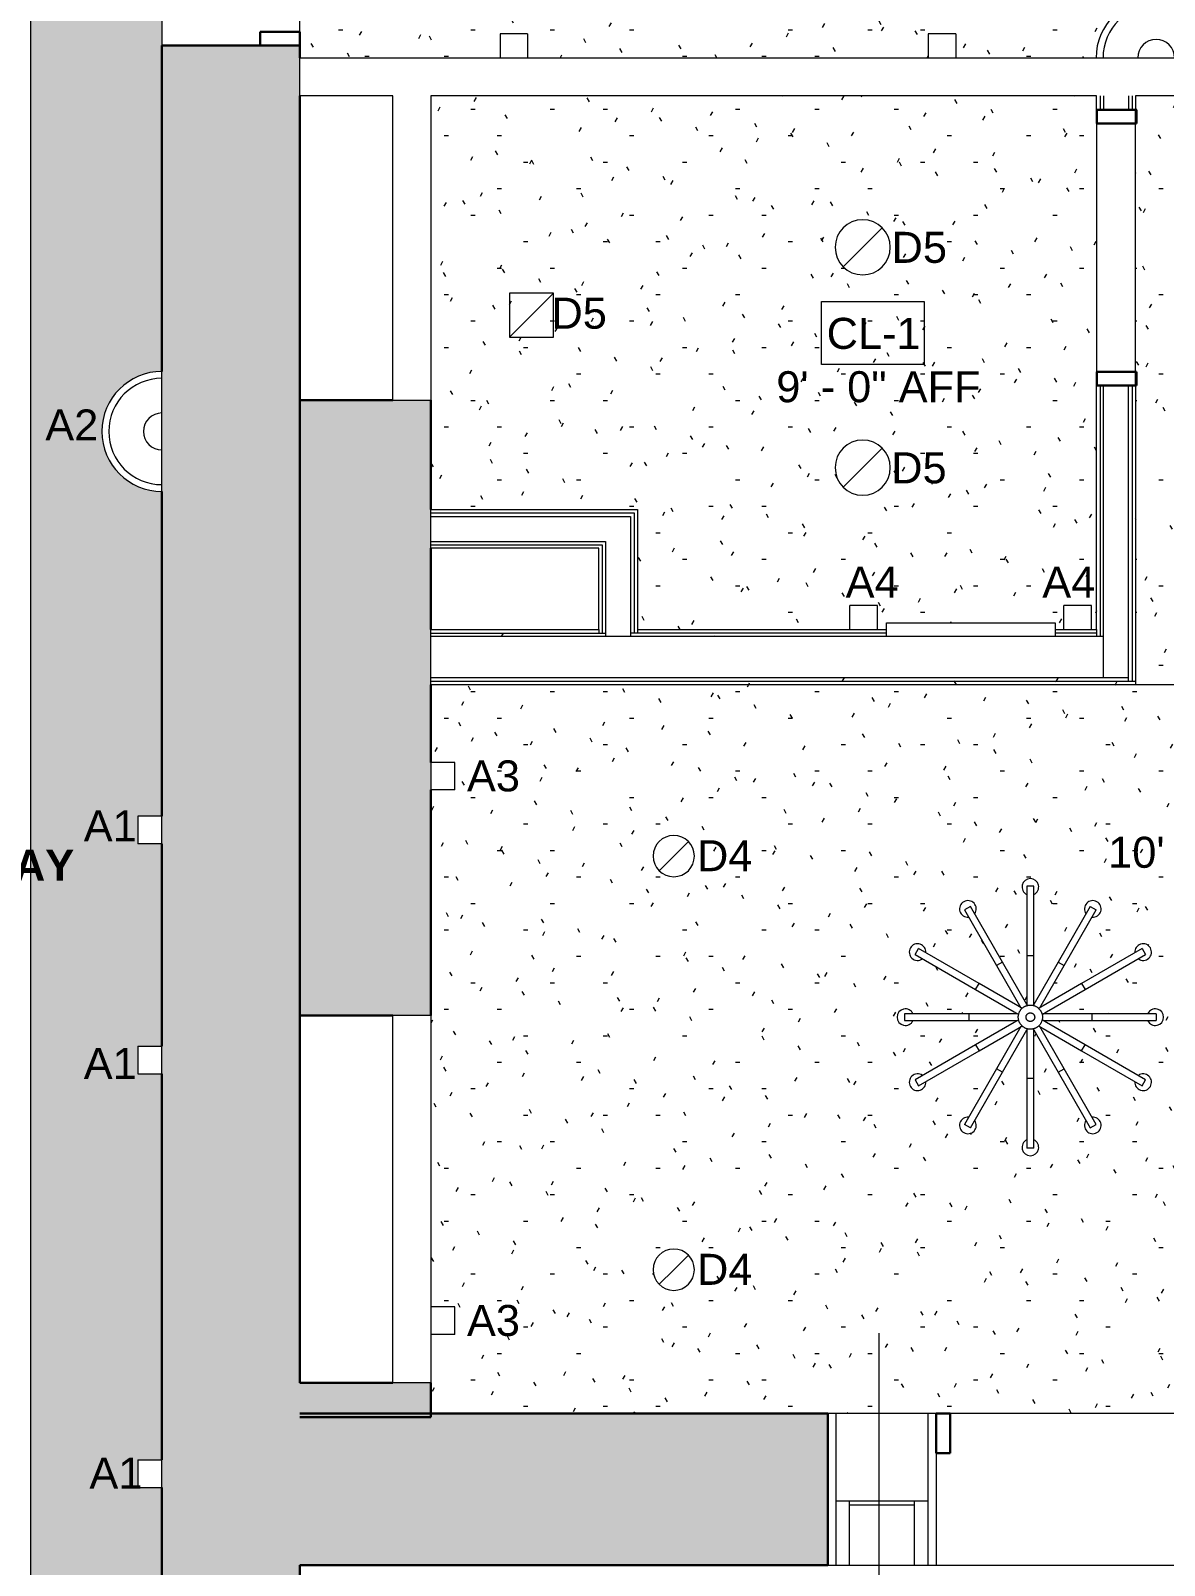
# Model space of a CAD drawing. Header units: inches. Extents: x -1176 to 1507, y -2527 to 978.
# Drawn here: x -609.1 to -444.6, y 84.5 to 307.1 of the extents above; entities that cross this region are included whole.
import ezdxf

# ---------------------------------------------------------------- set-up
doc = ezdxf.new("R2010")
doc.units = ezdxf.units.IN
doc.header["$MEASUREMENT"] = 0
for name, color, linetype, lineweight in [('A-AREA-IDEN', 2, 'Continuous', 9), ('A-CLNG', 13, 'Continuous', 18), ('A-CLNG-IDEN', 151, 'Continuous', 9), ('A-CLNG-PATT', 13, 'Continuous', 18), ('A-DOOR', 31, 'Continuous', 18), ('A-DOOR-FRAM', 31, 'Continuous', 30), ('A-GLAZ', 151, 'Continuous', 18), ('A-WALL', 113, 'Continuous', 18), ('A-WALL-PATT', 111, 'Continuous', 18), ('E-LITE-EQPM', 33, 'Continuous', 9), ('E-LITE-EQPM-IDEN', 33, 'Continuous', 9), ('I-WALL', 2, 'Continuous', 18), ('Q-SPCQ', 91, 'Continuous', 9)]:
    doc.layers.add(name, color=color, linetype=linetype, lineweight=lineweight)
doc.styles.add('Arial', font='arial.ttf', dxfattribs={"height": 4.5})
doc.styles.add('Swis721 Lt BT', font='swissl.ttf', dxfattribs={"height": 4.5})
doc.styles.add('Swis721 Lt BT_B', font='', dxfattribs={"height": 4.5})
doc.styles.get('Swis721 Lt BT_B').set_extended_font_data('Swis721 Lt BT', bold=True)
pattern_1 = [(0, (0, 0), (15.36, 3.84), [0.634, -10.886, 0.634, -10.886, -61.44]), (0, (0, 0), (15.36, 3.84), [-23.04, 0.634, -22.406, 0.634, -10.886, -26.88]), (0, (0, 0), (15.36, 3.84), [-57.6, 0.634, -7.046, 0.634, -18.566]), (120, (5.76, 1.92), (-11.005538, 11.38215), [0.634, -10.886, 0.634, -10.886, -61.44]), (120, (5.76, 1.92), (-11.005538, 11.38215), [-23.04, 0.634, -22.406, 0.634, -10.886, -26.88]), (120, (5.76, 1.92), (-11.005538, 11.38215), [-57.6, 0.634, -7.046, 0.634, -18.566]), (240, (7.68, 9.6), (-4.354462, -15.22215), [0.634, -10.886, 0.634, -10.886, -61.44]), (240, (7.68, 9.6), (-4.354462, -15.22215), [-23.04, 0.634, -22.406, 0.634, -10.886, -26.88]), (240, (7.68, 9.6), (-4.354462, -15.22215), [-57.6, 0.634, -7.046, 0.634, -18.566])]

# ---------------------------------------------------------------- blocks, each defined once
blk = doc.blocks.new('Single Flush - D2 3_ X 7_5_-8258464-2nd Floor RCP')
at = {"layer": 'A-DOOR-FRAM', "color": 8}
for p, q in [((-20, 5.25), (-20, 11)), ((-20, 11), (-18, 11)), ((-18, 5.25), (-18, 11)), ((18.000004, 5.25), (18.000004, 11)), ((18.000004, 11), (20.000004, 11)), ((20.000004, 5.25), (20.000004, 11)), ((-20, 5.25), (-18, 5.25)), ((18.000004, 5.25), (20.000004, 5.25))]:
    blk.add_line(p, q, dxfattribs=at)
blk = doc.blocks.new('Sidelight_4927 - 400x2100mm-6975900-2nd Floor RCP')
at = {"layer": 'A-GLAZ'}
for p, q in [((5.91, 11), (-7.48, 11)), ((-7.48, 11), (-7.48, -11)), ((-5.51, 11), (-5.51, 1.7)), ((3.94, 11), (3.94, 1.7)), ((5.91, -11), (5.91, 11)), ((3.94, 2.25), (-5.51, 2.25)), ((-7.48, 1.7), (5.91, 1.7)), ((-7.48, -11), (5.91, -11))]:
    blk.add_line(p, q, dxfattribs=at)
blk = doc.blocks.new('Sconce Light - Uplight - LIGHT W ROOM NUMBER-7128359-2nd Floor RCP')
at = {"layer": 'E-LITE-EQPM'}
blk.add_line((-8.71, 10), (8.71, 10), dxfattribs=at)
for radius, start in [(8.71, 360), (7.71, 0), (2.68, 0)]:
    blk.add_arc((0, 10), radius, start, 180, dxfattribs=at)
blk = doc.blocks.new('Sconce Light - Sphere - 100W - 277V-7960175-2nd Floor RCP')
at = {"layer": 'E-LITE-EQPM'}
for p, q in [((0, -3), (-2, -3)), ((-2, -3), (-2, -6.5)), ((2, -3), (0, -3)), ((2, -3), (2, -6.5)), ((-2, -6.5), (0, -6.5)), ((0, -6.5), (2, -6.5))]:
    blk.add_line(p, q, dxfattribs=at)
blk = doc.blocks.new('Sconce Light - Sphere - 100W - 277V-7960168-2nd Floor RCP')
at = {"layer": 'E-LITE-EQPM'}
for p, q in [((0, 6.5), (-2, 6.5)), ((-2, 6.5), (-2, 3)), ((2, 6.5), (0, 6.5)), ((2, 6.5), (2, 3)), ((-2, 3), (0, 3)), ((0, 3), (2, 3))]:
    blk.add_line(p, q, dxfattribs=at)
blk = doc.blocks.new('Sconce Light - Sphere - 100W - 277V-7960174-2nd Floor RCP')
at = {"layer": 'E-LITE-EQPM'}
for p, q in [((0, 13.5), (-2, 13.5)), ((-2, 13.5), (-2, 10)), ((2, 13.5), (0, 13.5)), ((2, 13.5), (2, 10)), ((-2, 10), (0, 10)), ((0, 10), (2, 10))]:
    blk.add_line(p, q, dxfattribs=at)
blk = doc.blocks.new('Sconce Light - Sphere - CORRIDOR-7966433-2nd Floor RCP')
at = {"layer": 'E-LITE-EQPM'}
for p, q in [((0, 6.25), (-2, 6.25)), ((-2, 6.25), (-2, 2.75)), ((2, 6.25), (0, 6.25)), ((2, 6.25), (2, 2.75)), ((-2, 2.75), (0, 2.75)), ((0, 2.75), (2, 2.75))]:
    blk.add_line(p, q, dxfattribs=at)
blk = doc.blocks.new('Single Flush - D2 3_ X 8_-8252881-2nd Floor RCP')
at = {"layer": 'A-DOOR-FRAM'}
for p, q in [((-20, 4.25), (-20, 10)), ((-20, 10), (-18, 10)), ((-18, 4.25), (-18, 10)), ((18.000004, 4.25), (18.000004, 10)), ((18.000004, 10), (20.000004, 10)), ((20.000004, 4.25), (20.000004, 10)), ((-20, 4.25), (-18, 4.25)), ((18.000004, 4.25), (20.000004, 4.25))]:
    blk.add_line(p, q, dxfattribs=at)
blk = doc.blocks.new('Single Flush - D2 3_ X 8_-8252890-2nd Floor RCP')
at = {"layer": 'A-DOOR-FRAM'}
for p, q in [((-20, -2.9375), (-20, 2.8125)), ((-20, 2.8125), (-18, 2.8125)), ((-18, -2.9375), (-18, 2.8125)), ((18.000004, -2.9375), (18.000004, 2.8125)), ((18.000004, 2.8125), (20.000004, 2.8125)), ((20.000004, -2.9375), (20.000004, 2.8125)), ((-20, -2.9375), (-18, -2.9375)), ((18.000004, -2.9375), (20.000004, -2.9375))]:
    blk.add_line(p, q, dxfattribs=at)
blk = doc.blocks.new('Sconce Light - Uplight - LIGHT W ROOM NUMBER-7645847-2nd Floor RCP')
at = {"layer": 'E-LITE-EQPM'}
blk.add_line((-8.71, 2.75), (8.71, 2.75), dxfattribs=at)
for radius, start in [(8.71, 360), (7.71, 0), (2.68, 0)]:
    blk.add_arc((0, 2.75), radius, start, 180, dxfattribs=at)
blk = doc.blocks.new('Sconce Light - Sphere - Bedside Sconce-8114780-2nd Floor RCP')
at = {"layer": 'E-LITE-EQPM'}
for p, q in [((0, 6.25), (-2, 6.25)), ((-2, 6.25), (-2, 2.75)), ((2, 6.25), (0, 6.25)), ((2, 6.25), (2, 2.75)), ((-2, 2.75), (0, 2.75)), ((0, 2.75), (2, 2.75))]:
    blk.add_line(p, q, dxfattribs=at)
blk = doc.blocks.new('Sconce Light - Sphere - 60W - 120V-V14-2nd Floor RCP')
at = {"layer": 'E-LITE-EQPM'}
for p, q in [((0, -4), (-2, -4)), ((-2, -4), (-2, -7.5)), ((2, -4), (0, -4)), ((2, -4), (2, -7.5)), ((-2, -7.5), (0, -7.5)), ((0, -7.5), (2, -7.5))]:
    blk.add_line(p, q, dxfattribs=at)
blk = doc.blocks.new('Iron_Chandelier_2145 - Iron_Chandelier_2145-V2-2nd Floor RCP')
at = {"layer": 'E-LITE-EQPM'}
for p, q in [((-0.5, 19.02), (-0.5, 8.88)), ((0.5, 19.02), (-0.5, 19.02)), ((0.5, 8.88), (0.5, 19.02)), ((-8.69, 16.05), (-9.56, 15.55)), ((-4.04, 7.99), (-8.69, 16.05)), ((8.69, 16.05), (4.04, 7.99)), ((8.69, 16.05), (9.56, 15.55)), ((-9.56, 15.55), (-4.9, 7.49)), ((4.9, 7.49), (9.56, 15.55)), ((-16.72, 9.08), (-16.22, 9.94)), ((-16.72, 9.08), (-7.94, 4)), ((-7.44, 4.87), (-16.22, 9.94)), ((16.22, 9.94), (7.44, 4.87)), ((7.94, 4), (16.72, 9.08)), ((16.22, 9.94), (16.72, 9.08)), ((-4.04, 7.99), (-4.9, 7.49)), ((-4.9, 7.49), (-1.36, 1.36)), ((-0.5, 1.86), (-4.04, 7.99)), ((-0.5, 8.88), (-0.5, 2.41)), ((0.5, 8.88), (-0.5, 8.88)), ((0.5, 2.41), (0.5, 8.88)), ((4.04, 7.99), (0.5, 1.86)), ((1.36, 1.36), (4.9, 7.49)), ((4.04, 7.99), (4.9, 7.49)), ((-7.94, 4), (-7.44, 4.87)), ((-1.84, 1.64), (-7.44, 4.87)), ((7.44, 4.87), (1.84, 1.64)), ((7.44, 4.87), (7.94, 4)), ((-7.94, 4), (-2.34, 0.77)), ((-0.5, 2.41), (-0.5, 1.66)), ((0.5, 1.67), (0.5, 2.41)), ((2.34, 0.77), (7.94, 4)), ((-8.94, 0.5), (-18.25, 0.5)), ((-18.25, 0.5), (-18.25, -0.5)), ((-1.86, 0.5), (-8.94, 0.5)), ((-8.94, 0.5), (-8.94, -0.5)), ((-2.34, 0.77), (-1.69, 0.4)), ((-1.2, 1.27), (-1.84, 1.64)), ((1.84, 1.64), (1.19, 1.26)), ((1.69, 0.4), (2.34, 0.77)), ((8.94, 0.5), (1.86, 0.5)), ((18.25, 0.5), (8.94, 0.5)), ((8.94, 0.5), (8.94, -0.5)), ((18.25, 0.5), (18.25, -0.5)), ((-18.25, -0.5), (-8.94, -0.5)), ((-8.94, -0.5), (-1.86, -0.5)), ((-2.34, -0.77), (-7.94, -4)), ((-7.44, -4.87), (-1.84, -1.64)), ((-1.36, -1.36), (-4.9, -7.49)), ((-4.04, -7.99), (-0.5, -1.86)), ((-1.69, -0.4), (-2.34, -0.77)), ((-1.84, -1.64), (-1.19, -1.26)), ((-0.5, -1.67), (-0.5, -2.41)), ((0.5, -2.41), (0.5, -1.66)), ((0.5, -1.86), (4.04, -7.99)), ((1.2, -1.27), (1.84, -1.64)), ((4.9, -7.49), (1.36, -1.36)), ((2.34, -0.77), (1.69, -0.4)), ((1.84, -1.64), (7.44, -4.87)), ((1.86, -0.5), (8.94, -0.5)), ((7.94, -4), (2.34, -0.77)), ((8.94, -0.5), (18.25, -0.5)), ((-7.94, -4), (-16.72, -9.08)), ((-7.94, -4), (-7.44, -4.87)), ((-0.5, -2.41), (-0.5, -8.88)), ((0.5, -8.88), (0.5, -2.41)), ((7.44, -4.87), (7.94, -4)), ((16.72, -9.08), (7.94, -4)), ((-16.22, -9.94), (-7.44, -4.87)), ((7.44, -4.87), (16.22, -9.94)), ((-4.9, -7.49), (-9.56, -15.55)), ((-8.69, -16.05), (-4.04, -7.99)), ((-4.04, -7.99), (-4.9, -7.49)), ((-0.5, -8.88), (-0.5, -19.02)), ((0.5, -8.88), (-0.5, -8.88)), ((0.5, -19.02), (0.5, -8.88)), ((4.04, -7.99), (4.9, -7.49)), ((4.04, -7.99), (8.69, -16.05)), ((9.56, -15.55), (4.9, -7.49)), ((-16.72, -9.08), (-16.22, -9.94)), ((16.22, -9.94), (16.72, -9.08)), ((-8.69, -16.05), (-9.56, -15.55)), ((8.69, -16.05), (9.56, -15.55)), ((0.5, -19.02), (-0.5, -19.02))]:
    blk.add_line(p, q, dxfattribs=at)
at = {"layer": 'E-LITE-EQPM', "flags": 128}
for points in [[(-1.75, 0), (-1.75, 0.07), (-1.75, 0.14), (-1.74, 0.21), (-1.73, 0.28), (-1.72, 0.35), (-1.7, 0.42), (-1.68, 0.48), (-1.66, 0.55), (-1.64, 0.62), (-1.61, 0.68), (-1.59, 0.75), (-1.56, 0.81), (-1.52, 0.87), (-1.49, 0.93), (-1.45, 0.99), (-1.41, 1.05), (-1.36, 1.1), (-1.32, 1.16), (-1.27, 1.21), (-1.22, 1.26), (-1.17, 1.31), (-1.12, 1.35), (-1.06, 1.39), (-1.01, 1.44), (-0.95, 1.48), (-0.89, 1.51), (-0.83, 1.55), (-0.76, 1.58), (-0.7, 1.61), (-0.64, 1.63), (-0.57, 1.66), (-0.5, 1.68), (-0.44, 1.7), (-0.37, 1.71), (-0.3, 1.73), (-0.23, 1.74), (-0.16, 1.75), (-0.09, 1.75), (-0.02, 1.75), (0.05, 1.75), (0.12, 1.75), (0.19, 1.74), (0.26, 1.73), (0.33, 1.72), (0.4, 1.71), (0.47, 1.69), (0.53, 1.67), (0.6, 1.65), (0.67, 1.62), (0.73, 1.59), (0.79, 1.56), (0.85, 1.53), (0.92, 1.5), (0.97, 1.46), (1.03, 1.42), (1.09, 1.38), (1.14, 1.33), (1.19, 1.28), (1.24, 1.23), (1.29, 1.18), (1.34, 1.13), (1.38, 1.08), (1.43, 1.02), (1.46, 0.96), (1.5, 0.9), (1.54, 0.84), (1.57, 0.78), (1.6, 0.72), (1.63, 0.65), (1.65, 0.59), (1.67, 0.52), (1.69, 0.45), (1.71, 0.39), (1.72, 0.32), (1.74, 0.25), (1.74, 0.18), (1.75, 0.11), (1.75, 0.04), (1.75, 0)], [(-0.63, 0), (-0.63, 0.03), (-0.63, 0.05), (-0.62, 0.08), (-0.62, 0.1), (-0.62, 0.12), (-0.61, 0.15), (-0.6, 0.17), (-0.6, 0.2), (-0.59, 0.22), (-0.58, 0.24), (-0.57, 0.27), (-0.56, 0.29), (-0.55, 0.31), (-0.53, 0.33), (-0.52, 0.35), (-0.5, 0.38), (-0.49, 0.39), (-0.47, 0.41), (-0.46, 0.43), (-0.44, 0.45), (-0.42, 0.47), (-0.4, 0.48), (-0.38, 0.5), (-0.36, 0.51), (-0.34, 0.53), (-0.32, 0.54), (-0.3, 0.55), (-0.27, 0.57), (-0.25, 0.58), (-0.23, 0.59), (-0.2, 0.59), (-0.18, 0.6), (-0.16, 0.61), (-0.13, 0.61), (-0.11, 0.62), (-0.08, 0.62), (-0.06, 0.63), (-0.03, 0.63), (-0.01, 0.63), (0.02, 0.63), (0.04, 0.63), (0.07, 0.62), (0.09, 0.62), (0.12, 0.62), (0.14, 0.61), (0.17, 0.61), (0.19, 0.6), (0.21, 0.59), (0.24, 0.58), (0.26, 0.57), (0.28, 0.56), (0.31, 0.55), (0.33, 0.54), (0.35, 0.52), (0.37, 0.51), (0.39, 0.49), (0.41, 0.48), (0.43, 0.46), (0.45, 0.44), (0.46, 0.42), (0.48, 0.41), (0.5, 0.39), (0.51, 0.37), (0.52, 0.35), (0.54, 0.32), (0.55, 0.3), (0.56, 0.28), (0.57, 0.26), (0.58, 0.23), (0.59, 0.21), (0.6, 0.19), (0.61, 0.16), (0.61, 0.14), (0.62, 0.11), (0.62, 0.09), (0.62, 0.06), (0.63, 0.04), (0.63, 0.01), (0.63, 0)], [(1.75, 0), (1.75, -0.07), (1.75, -0.14), (1.74, -0.21), (1.73, -0.28), (1.72, -0.35), (1.7, -0.42), (1.68, -0.48), (1.66, -0.55), (1.64, -0.62), (1.61, -0.68), (1.59, -0.75), (1.56, -0.81), (1.52, -0.87), (1.49, -0.93), (1.45, -0.99), (1.41, -1.05), (1.36, -1.1), (1.32, -1.16), (1.27, -1.21), (1.22, -1.26), (1.17, -1.31), (1.12, -1.35), (1.06, -1.39), (1.01, -1.44), (0.95, -1.48), (0.89, -1.51), (0.83, -1.55), (0.76, -1.58), (0.7, -1.61), (0.64, -1.63), (0.57, -1.66), (0.5, -1.68), (0.44, -1.7), (0.37, -1.71), (0.3, -1.73), (0.23, -1.74), (0.16, -1.75), (0.09, -1.75), (0.02, -1.75), (-0.05, -1.75), (-0.12, -1.75), (-0.19, -1.74), (-0.26, -1.73), (-0.33, -1.72), (-0.4, -1.71), (-0.47, -1.69), (-0.53, -1.67), (-0.6, -1.65), (-0.67, -1.62), (-0.73, -1.59), (-0.79, -1.56), (-0.85, -1.53), (-0.92, -1.5), (-0.97, -1.46), (-1.03, -1.42), (-1.09, -1.38), (-1.14, -1.33), (-1.19, -1.28), (-1.24, -1.23), (-1.29, -1.18), (-1.34, -1.13), (-1.38, -1.08), (-1.43, -1.02), (-1.46, -0.96), (-1.5, -0.9), (-1.54, -0.84), (-1.57, -0.78), (-1.6, -0.72), (-1.63, -0.65), (-1.65, -0.59), (-1.67, -0.52), (-1.69, -0.45), (-1.71, -0.39), (-1.72, -0.32), (-1.74, -0.25), (-1.74, -0.18), (-1.75, -0.11), (-1.75, -0.04), (-1.75, 0)], [(0.63, 0), (0.63, -0.03), (0.63, -0.05), (0.62, -0.08), (0.62, -0.1), (0.62, -0.12), (0.61, -0.15), (0.6, -0.17), (0.6, -0.2), (0.59, -0.22), (0.58, -0.24), (0.57, -0.27), (0.56, -0.29), (0.55, -0.31), (0.53, -0.33), (0.52, -0.35), (0.5, -0.38), (0.49, -0.39), (0.47, -0.41), (0.46, -0.43), (0.44, -0.45), (0.42, -0.47), (0.4, -0.48), (0.38, -0.5), (0.36, -0.51), (0.34, -0.53), (0.32, -0.54), (0.3, -0.55), (0.27, -0.57), (0.25, -0.58), (0.23, -0.59), (0.2, -0.59), (0.18, -0.6), (0.16, -0.61), (0.13, -0.61), (0.11, -0.62), (0.08, -0.62), (0.06, -0.63), (0.03, -0.63), (0.01, -0.63), (-0.02, -0.63), (-0.04, -0.63), (-0.07, -0.62), (-0.09, -0.62), (-0.12, -0.62), (-0.14, -0.61), (-0.17, -0.61), (-0.19, -0.6), (-0.21, -0.59), (-0.24, -0.58), (-0.26, -0.57), (-0.28, -0.56), (-0.31, -0.55), (-0.33, -0.54), (-0.35, -0.52), (-0.37, -0.51), (-0.39, -0.49), (-0.41, -0.48), (-0.43, -0.46), (-0.45, -0.44), (-0.46, -0.42), (-0.48, -0.41), (-0.5, -0.39), (-0.51, -0.37), (-0.52, -0.35), (-0.54, -0.32), (-0.55, -0.3), (-0.56, -0.28), (-0.57, -0.26), (-0.58, -0.23), (-0.59, -0.21), (-0.6, -0.19), (-0.61, -0.16), (-0.61, -0.14), (-0.62, -0.11), (-0.62, -0.09), (-0.62, -0.06), (-0.63, -0.04), (-0.63, -0.01), (-0.63, 0)]]:
    blk.add_lwpolyline(points, dxfattribs=at)
at = {"layer": 'E-LITE-EQPM'}
for centre, start, end in [((0, 18.89), 90, 244.637), ((0, 18.89), 295.363, 90), ((-9.06, 15.7), 120, 274.637), ((-9.06, 15.7), 325.363, 120), ((9.06, 15.7), 60, 214.637), ((9.06, 15.7), 265.363, 60), ((-16.36, 9.44), 150, 304.637), ((-16.36, 9.44), 355.363, 150), ((16.36, 9.44), 30, 184.637), ((16.36, 9.44), 235.363, 30), ((-18.12, 0), 25.363, 180), ((-18.12, 0), 180, 334.637), ((18.12, 0), 0, 154.637), ((18.12, 0), 205.363, 0), ((-16.36, -9.44), 55.363, 210), ((16.36, -9.44), 330, 124.637), ((-16.36, -9.44), 210, 4.637), ((16.36, -9.44), 175.363, 330), ((-9.06, -15.7), 85.363, 240), ((-9.06, -15.7), 240, 34.637), ((9.06, -15.7), 145.363, 300), ((9.06, -15.7), 300, 94.637), ((0, -18.89), 115.363, 270), ((0, -18.89), 270, 64.637)]:
    blk.add_arc(centre, 1.21, start, end, dxfattribs=at)
blk = doc.blocks.new('L-Recessed Circular - Downlight - 6_-7122758-2nd Floor RCP')
at = {"layer": 'E-LITE-EQPM'}
for q in [(-2.12, -2.12), (2.12, 2.12)]:
    blk.add_line((0, 0), q, dxfattribs=at)
for start, end in [(360, 180), (180, 360)]:
    blk.add_arc((0, 0), 3, start, end, dxfattribs=at)
blk = doc.blocks.new('L-Recessed Circular - Downlight - 8_-6789471-2nd Floor RCP')
at = {"layer": 'E-LITE-EQPM'}
for q in [(2.83, 2.83), (-2.83, -2.83)]:
    blk.add_line((0, 0), q, dxfattribs=at)
for start, end in [(360, 180), (180, 360)]:
    blk.add_arc((0, 0), 4, start, end, dxfattribs=at)
blk = doc.blocks.new('L-Recessed Square Downlight - 6_-4552745-2nd Floor RCP')
at = {"layer": 'E-LITE-EQPM'}
for p, q in [((-3.1875, -3.1875), (-3.1875, 3.1875)), ((-3.1875, 3.1875), (3.1875, 3.1875)), ((-3.1875, 3.1875), (3.1875, -3.1875)), ((3.1875, 3.1875), (3.1875, -3.1875)), ((3.1875, -3.1875), (-3.1875, -3.1875))]:
    blk.add_line(p, q, dxfattribs=at)
blk = doc.blocks.new('AC3 - AC3-8439172-2nd Floor RCP')
at = {"layer": 'Q-SPCQ'}
for p, q in [((-12.25, 3), (-12.25, 5)), ((-12.25, 5), (12.25, 5)), ((12.25, 5), (12.25, 3)), ((12.25, 3), (-12.25, 3))]:
    blk.add_line(p, q, dxfattribs=at)

msp = doc.modelspace()

# ---------------------------------------------------------------- hatches: boundary and pattern name
at = {"layer": 'A-CLNG-PATT'}
h = msp.add_hatch(dxfattribs=at)
h.set_pattern_fill('FP_2', color=256, style=0, pattern_type=2)
h.set_pattern_definition(pattern_1)
h.paths.add_polyline_path([(-601.07, 36.25), (-601.07, 44.47), (-590.07, 44.47), (-590.07, 95.76), (-593.57, 95.76), (-593.57, 99.76), (-590.07, 99.76), (-590.07, 155.76), (-593.57, 155.76), (-593.57, 159.76), (-590.07, 159.76), (-590.07, 189.12), (-593.57, 189.12), (-593.57, 193.12), (-590.07, 193.12), (-590.07, 240.23), (-592.01, 240.45), (-593.85, 241.09), (-595.5, 242.13), (-596.88, 243.51), (-597.92, 245.16), (-598.56, 247), (-598.78, 248.94), (-598.56, 250.88), (-597.92, 252.72), (-596.88, 254.37), (-595.5, 255.75), (-593.85, 256.78), (-592.01, 257.43), (-590.07, 257.65), (-590.07, 426.38), (-593.57, 426.38), (-593.57, 430.38), (-590.07, 430.38), (-590.07, 459.74), (-593.57, 459.74), (-593.57, 463.74), (-590.07, 463.74), (-590.07, 564.52), (-593.57, 564.52), (-593.57, 568.52), (-590.07, 568.52), (-590.07, 597.87), (-593.57, 597.87), (-593.57, 601.87), (-590.07, 601.87), (-590.07, 673.79), (-609.11, 673.79), (-609.11, 36.25)], flags=0)
h.paths.add_polyline_path([(-612.11, 36.25), (-612.11, 673.79), (-633.11, 673.79), (-633.33, 671.85), (-633.97, 670.01), (-635.01, 668.36), (-636.39, 666.98), (-638.04, 665.94), (-639.88, 665.3), (-641.82, 665.08), (-643.76, 665.3), (-645.6, 665.94), (-647.25, 666.98), (-648.63, 668.36), (-649.67, 670.01), (-649.82, 670.45), (-649.82, 614.79), (-646.32, 614.79), (-646.32, 610.79), (-649.82, 610.79), (-649.82, 554.79), (-646.32, 554.79), (-646.32, 550.79), (-649.82, 550.79), (-649.82, 514.5), (-647.88, 514.28), (-646.04, 513.63), (-644.39, 512.6), (-643.01, 511.22), (-641.97, 509.57), (-641.33, 507.73), (-641.11, 505.79), (-641.33, 503.85), (-641.97, 502.01), (-643.01, 500.36), (-644.39, 498.98), (-646.04, 497.94), (-647.88, 497.3), (-649.82, 497.08), (-649.82, 440.78), (-646.32, 440.78), (-646.32, 436.78), (-649.82, 436.78), (-649.82, 349.19), (-650.09, 349.19), (-650.09, 313.44), (-649.82, 313.44), (-649.82, 317.71), (-647.88, 317.49), (-646.04, 316.85), (-644.39, 315.81), (-643.01, 314.43), (-641.97, 312.78), (-641.33, 310.94), (-641.11, 309), (-641.33, 307.06), (-641.97, 305.22), (-643.01, 303.57), (-644.39, 302.19), (-646.04, 301.15), (-647.88, 300.51), (-649.82, 300.29), (-649.82, 212.73), (-647.88, 212.51), (-646.04, 211.86), (-644.39, 210.83), (-643.01, 209.45), (-641.97, 207.8), (-641.33, 205.95), (-641.11, 204.02), (-641.33, 202.08), (-641.97, 200.24), (-643.01, 198.59), (-644.39, 197.21), (-646.04, 196.17), (-647.88, 195.53), (-649.82, 195.31), (-649.82, 155.98), (-646.32, 155.98), (-646.32, 151.98), (-649.82, 151.98), (-649.82, 103.93), (-683.33, 103.93), (-683.33, 100.43), (-687.33, 100.43), (-687.33, 103.93), (-743.33, 103.93), (-743.33, 100.43), (-747.33, 100.43), (-747.33, 103.93), (-803.33, 103.93), (-803.33, 100.43), (-807.33, 100.43), (-807.33, 103.93), (-863.33, 103.93), (-863.33, 100.43), (-867.33, 100.43), (-867.33, 103.93), (-898.33, 103.93), (-898.33, 72.09), (-894.83, 72.09), (-894.83, 68.09), (-898.33, 68.09), (-898.33, 36.25), (-837.57, 36.25), (-837.57, 39.75), (-833.57, 39.75), (-833.57, 36.25), (-745.07, 36.25), (-745.07, 39.75), (-741.07, 39.75), (-741.07, 36.25), (-640.07, 36.25), (-640.07, 39.75), (-636.07, 39.75), (-636.07, 36.25), (-635.97, 36.25)], flags=0)
h.paths.add_polyline_path([(-597.28, 47.18), (-597.28, 54.55), (-592.86, 54.55), (-592.86, 47.18)], flags=0)
h.paths.add_polyline_path([(-595.09, 54.72), (-596.64, 56.54), (-593.53, 56.54)], flags=0)
h.paths.add_polyline_path([(-893.76, 93.18), (-896.87, 93.18), (-895.32, 95)], flags=0)
h.paths.add_polyline_path([(-893.13, 95.17), (-897.54, 95.17), (-897.54, 102.54), (-893.13, 102.54)], flags=0)
h.paths.add_polyline_path([(-645.25, 654.58), (-648.36, 654.58), (-646.81, 656.39), (-645.6, 654.99)], flags=0)
h.paths.add_polyline_path([(-648.36, 656.56), (-649.03, 656.56), (-649.03, 663.94), (-644.61, 663.94), (-644.61, 656.56), (-645.6, 656.56)], flags=0)
h = msp.add_hatch(dxfattribs=at)
h.set_pattern_fill('FP_2', color=256, style=0, pattern_type=2)
h.set_pattern_definition(pattern_1)
h.paths.add_polyline_path([(-541.01, 303.12), (-541.01, 306.62), (-537.01, 306.62), (-537.01, 303.12), (-478.88, 303.12), (-478.88, 306.62), (-474.88, 306.62), (-474.88, 303.12), (-454.53, 303.12), (-454.31, 305.06), (-453.67, 306.9), (-452.63, 308.55), (-451.25, 309.93), (-449.6, 310.97), (-447.76, 311.61), (-445.82, 311.83), (-443.88, 311.61), (-442.04, 310.97), (-440.39, 309.93), (-439.01, 308.55), (-437.97, 306.9), (-437.33, 305.06), (-437.11, 303.12), (-377.82, 303.12), (-377.82, 306.62), (-373.82, 306.62), (-373.82, 303.12), (-356.82, 303.12), (-356.82, 347.12), (-373.82, 347.12), (-373.82, 343.62), (-377.82, 343.62), (-377.82, 347.12), (-437.11, 347.12), (-437.33, 345.19), (-437.97, 343.35), (-439.01, 341.69), (-440.39, 340.31), (-442.04, 339.28), (-443.88, 338.63), (-445.82, 338.41), (-447.76, 338.63), (-449.6, 339.28), (-451.25, 340.31), (-452.63, 341.69), (-453.67, 343.35), (-454.31, 345.19), (-454.53, 347.12), (-474.88, 347.12), (-474.88, 343.62), (-478.88, 343.62), (-478.88, 347.12), (-537.01, 347.12), (-537.01, 343.62), (-541.01, 343.62), (-541.01, 347.12), (-570.07, 347.12), (-570.07, 303.12), (-551.07, 303.12)], flags=0)
h = msp.add_hatch(dxfattribs=at)
h.set_pattern_fill('FP_2', color=256, style=0, pattern_type=2)
h.set_pattern_definition(pattern_1)
h.paths.add_polyline_path([(-486.26, 220.19), (-484.95, 220.19), (-484.95, 221.19), (-460.45, 221.19), (-460.45, 220.19), (-459.2, 220.19), (-459.2, 223.69), (-455.2, 223.69), (-455.2, 220.19), (-454.45, 220.19), (-454.45, 297.62), (-551.07, 297.62), (-551.07, 237.62), (-521.07, 237.62), (-521.07, 220.19), (-490.26, 220.19), (-490.26, 223.69), (-486.26, 223.69), (-486.26, 220.69)], flags=0)
h.paths.add_polyline_path([(-488.39, 239.69), (-489.43, 239.82), (-490.39, 240.22), (-491.22, 240.86), (-491.86, 241.69), (-492.26, 242.65), (-492.39, 243.69), (-492.26, 244.72), (-491.86, 245.69), (-491.22, 246.52), (-490.39, 247.15), (-489.43, 247.55), (-488.39, 247.69), (-487.36, 247.55), (-486.39, 247.15), (-485.56, 246.52), (-484.93, 245.69), (-484.53, 244.72), (-484.39, 243.69), (-484.53, 242.65), (-484.93, 241.69), (-485.56, 240.86), (-486.39, 240.22), (-487.36, 239.82)], flags=0)
h.paths.add_polyline_path([(-488.39, 271.66), (-489.43, 271.8), (-490.39, 272.2), (-491.22, 272.84), (-491.86, 273.66), (-492.26, 274.63), (-492.39, 275.66), (-492.26, 276.7), (-491.86, 277.66), (-491.22, 278.49), (-490.39, 279.13), (-489.43, 279.53), (-488.39, 279.66), (-487.36, 279.53), (-486.39, 279.13), (-485.56, 278.49), (-484.93, 277.66), (-484.53, 276.7), (-484.39, 275.66), (-484.53, 274.63), (-484.93, 273.66), (-485.56, 272.84), (-486.39, 272.2), (-487.36, 271.8)], flags=0)
h = msp.add_hatch(dxfattribs=at)
h.set_pattern_fill('FP_2', color=256, style=0, pattern_type=2)
h.set_pattern_definition(pattern_1)
h.paths.add_polyline_path([(-448.82, 212.19), (-390.45, 212.19), (-390.45, 227.72), (-390.49, 227.72), (-390.49, 224.81), (-391.75, 224.81), (-391.75, 227.86), (-391.67, 227.86), (-391.67, 227.72), (-391.64, 227.72), (-391.64, 228.38), (-391.24, 228.38), (-391.24, 229.38), (-390.64, 229.39), (-390.45, 229.41), (-390.45, 286.05), (-391.25, 286.05), (-391.25, 287.05), (-391.64, 287.05), (-391.64, 287.72), (-391.67, 287.72), (-391.67, 287.58), (-391.75, 287.58), (-391.75, 290.62), (-390.49, 290.62), (-390.49, 287.72), (-390.45, 287.72), (-390.45, 297.62), (-448.82, 297.62), (-448.82, 212.19)], flags=0)
h.paths.add_polyline_path([(-421.45, 226.99), (-422.22, 227.09), (-422.95, 227.39), (-423.57, 227.87), (-424.04, 228.49), (-424.34, 229.21), (-424.45, 229.99), (-424.34, 230.76), (-424.04, 231.49), (-423.57, 232.11), (-422.95, 232.59), (-422.22, 232.89), (-421.45, 232.99), (-420.67, 232.89), (-419.95, 232.59), (-419.32, 232.11), (-418.85, 231.49), (-418.55, 230.76), (-418.45, 229.99), (-418.55, 229.21), (-418.85, 228.49), (-419.32, 227.87), (-419.95, 227.39), (-420.67, 227.09)], flags=0)
h.paths.add_polyline_path([(-421.45, 282.56), (-422.22, 282.66), (-422.95, 282.96), (-423.57, 283.44), (-424.04, 284.06), (-424.34, 284.78), (-424.45, 285.56), (-424.34, 286.34), (-424.04, 287.06), (-423.57, 287.68), (-422.95, 288.16), (-422.22, 288.46), (-421.45, 288.56), (-420.67, 288.46), (-419.95, 288.16), (-419.32, 287.68), (-418.85, 287.06), (-418.55, 286.34), (-418.45, 285.56), (-418.55, 284.78), (-418.85, 284.06), (-419.32, 283.44), (-419.95, 282.96), (-420.67, 282.66)], flags=0)
h = msp.add_hatch(dxfattribs=at)
h.set_pattern_fill('FP_2', color=256, style=0, pattern_type=2)
h.set_pattern_definition(pattern_1)
h.paths.add_polyline_path([(-480.23, 106.47), (-356.82, 106.47), (-356.82, 212.19), (-551.07, 212.19), (-551.07, 200.94), (-547.57, 200.94), (-547.57, 196.94), (-551.07, 196.94), (-551.07, 121.94), (-547.57, 121.94), (-547.57, 117.94), (-551.07, 117.94), (-551.07, 106.47), (-493.47, 106.47)], flags=0)
h.paths.add_polyline_path([(-515.81, 124.35), (-516.59, 124.45), (-517.31, 124.75), (-517.93, 125.23), (-518.41, 125.85), (-518.71, 126.57), (-518.81, 127.35), (-518.71, 128.13), (-518.41, 128.85), (-517.93, 129.47), (-517.31, 129.95), (-516.59, 130.25), (-515.81, 130.35), (-515.04, 130.25), (-514.31, 129.95), (-513.69, 129.47), (-513.21, 128.85), (-512.91, 128.13), (-512.81, 127.35), (-512.91, 126.57), (-513.21, 125.85), (-513.69, 125.23), (-514.31, 124.75), (-515.04, 124.45)], flags=0)
h.paths.add_polyline_path([(-396.45, 124.35), (-397.22, 124.45), (-397.95, 124.75), (-398.57, 125.23), (-399.04, 125.85), (-399.34, 126.57), (-399.45, 127.35), (-399.34, 128.13), (-399.04, 128.85), (-398.57, 129.47), (-397.95, 129.95), (-397.22, 130.25), (-396.45, 130.35), (-395.67, 130.25), (-394.95, 129.95), (-394.32, 129.47), (-393.85, 128.85), (-393.55, 128.13), (-393.45, 127.35), (-393.55, 126.57), (-393.85, 125.85), (-394.32, 125.23), (-394.95, 124.75), (-395.67, 124.45)], flags=0)
h.paths.add_polyline_path([(-464.07, 143.88), (-464.78, 144.11), (-465.22, 144.72), (-465.22, 145.46), (-464.78, 146.07), (-464.57, 146.14), (-464.57, 162.11), (-472.18, 148.93), (-472.03, 148.77), (-471.97, 148), (-472.33, 147.38), (-473.01, 147.08), (-473.74, 147.23), (-474.24, 147.79), (-474.3, 148.56), (-473.94, 149.18), (-473.26, 149.48), (-473.04, 149.43), (-465.44, 162.61), (-479.27, 154.62), (-479.23, 154.41), (-479.53, 153.73), (-480.18, 153.35), (-480.92, 153.43), (-481.47, 153.93), (-481.63, 154.66), (-481.32, 155.34), (-480.68, 155.71), (-479.94, 155.64), (-479.77, 155.49), (-465.94, 163.48), (-481.15, 163.48), (-481.22, 163.27), (-481.82, 162.83), (-482.57, 162.83), (-483.17, 163.27), (-483.4, 163.98), (-483.17, 164.69), (-482.57, 165.12), (-481.82, 165.12), (-481.22, 164.69), (-481.15, 164.48), (-465.94, 164.48), (-479.78, 172.45), (-479.94, 172.32), (-480.71, 172.25), (-481.32, 172.61), (-481.63, 173.29), (-481.47, 174.02), (-480.92, 174.52), (-480.15, 174.58), (-479.53, 174.23), (-479.23, 173.54), (-479.27, 173.33), (-465.44, 165.34), (-473.04, 178.52), (-473.26, 178.47), (-473.94, 178.78), (-474.31, 179.42), (-474.24, 180.16), (-473.74, 180.72), (-473.01, 180.87), (-472.33, 180.57), (-471.95, 179.92), (-472.03, 179.18), (-472.18, 179.02), (-464.57, 165.84), (-464.57, 181.82), (-464.78, 181.88), (-465.22, 182.49), (-465.22, 183.24), (-464.78, 183.84), (-464.07, 184.07), (-463.36, 183.84), (-462.92, 183.23), (-462.92, 182.49), (-463.36, 181.88), (-463.57, 181.82), (-463.57, 165.84), (-455.96, 179.02), (-456.11, 179.18), (-456.17, 179.95), (-455.82, 180.57), (-455.13, 180.87), (-454.4, 180.72), (-453.91, 180.16), (-453.84, 179.39), (-454.2, 178.78), (-454.88, 178.47), (-455.1, 178.52), (-462.7, 165.34), (-448.87, 173.33), (-448.92, 173.54), (-448.61, 174.23), (-447.97, 174.6), (-447.22, 174.52), (-446.67, 174.02), (-446.51, 173.29), (-446.82, 172.61), (-447.46, 172.24), (-448.21, 172.32), (-448.37, 172.46), (-462.2, 164.48), (-446.99, 164.48), (-446.92, 164.69), (-446.32, 165.12), (-445.57, 165.12), (-444.97, 164.69), (-444.74, 163.98), (-444.97, 163.27), (-445.57, 162.83), (-446.32, 162.83), (-446.92, 163.27), (-446.99, 163.48), (-462.2, 163.48), (-448.36, 155.5), (-448.21, 155.64), (-447.44, 155.7), (-446.82, 155.34), (-446.51, 154.66), (-446.67, 153.93), (-447.22, 153.43), (-448, 153.37), (-448.61, 153.73), (-448.92, 154.41), (-448.87, 154.62), (-462.7, 162.61), (-455.1, 149.43), (-454.88, 149.48), (-454.2, 149.18), (-453.83, 148.53), (-453.91, 147.79), (-454.4, 147.23), (-455.13, 147.08), (-455.82, 147.38), (-456.19, 148.03), (-456.11, 148.77), (-455.96, 148.93), (-463.57, 162.11), (-463.57, 146.14), (-463.36, 146.07), (-462.92, 145.46), (-462.92, 144.72), (-463.36, 144.11), (-463.94, 143.93)], flags=0)
h.paths.add_polyline_path([(-515.81, 184.35), (-516.59, 184.45), (-517.31, 184.75), (-517.93, 185.23), (-518.41, 185.85), (-518.71, 186.57), (-518.81, 187.35), (-518.71, 188.13), (-518.41, 188.85), (-517.93, 189.47), (-517.31, 189.95), (-516.59, 190.25), (-515.81, 190.35), (-515.04, 190.25), (-514.31, 189.95), (-513.69, 189.47), (-513.21, 188.85), (-512.91, 188.13), (-512.81, 187.35), (-512.91, 186.57), (-513.21, 185.85), (-513.69, 185.23), (-514.31, 184.75), (-515.04, 184.45)], flags=0)
h.paths.add_polyline_path([(-396.45, 184.35), (-397.22, 184.45), (-397.95, 184.75), (-398.57, 185.23), (-399.04, 185.85), (-399.34, 186.57), (-399.45, 187.35), (-399.34, 188.13), (-399.04, 188.85), (-398.57, 189.47), (-397.95, 189.95), (-397.22, 190.25), (-396.45, 190.35), (-395.67, 190.25), (-394.95, 189.95), (-394.32, 189.47), (-393.85, 188.85), (-393.55, 188.13), (-393.45, 187.35), (-393.55, 186.57), (-393.85, 185.85), (-394.32, 185.23), (-394.95, 184.75), (-395.67, 184.45)], flags=0)
h.paths.add_polyline_path([(-371.33, 199.67), (-371.33, 210.7), (-360.31, 210.7), (-360.31, 199.67)], flags=0)
at = {"layer": 'A-WALL-PATT', "lineweight": 9}
h = msp.add_hatch(color=7, dxfattribs=at)
h.paths.add_polyline_path([(-590.07, 190.25), (-570.07, 190.25), (-570.07, 304.93), (-590.07, 304.93), (-590.07, 191.12)], flags=0)
h.paths.add_polyline_path([(-570.07, 345.08), (-570.07, 543.68), (-590.07, 543.68), (-590.07, 345.08), (-573.5, 345.08)], flags=0)
for points in [[(-551.07, 164.21), (-551.07, 253.47), (-570.07, 253.47), (-570.07, 164.21), (-556.57, 164.21)], [(-573.5, 106.47), (-570.07, 106.47), (-570.07, 190.25), (-590.07, 190.25), (-590.07, 106.47)], [(-551.07, 105.94), (-551.07, 110.94), (-570.07, 110.94), (-570.07, 105.94)]]:
    msp.add_hatch(color=7, dxfattribs=at).paths.add_polyline_path(points, flags=0)
h = msp.add_hatch(dxfattribs=at)
h.set_pattern_fill('FP_2', color=256, style=0, pattern_type=2)
h.set_pattern_definition(pattern_1)
h.paths.add_polyline_path([(-455.2, 219.69), (-454.45, 219.69), (-454.45, 220.19), (-460.45, 220.19), (-460.45, 219.69), (-456.91, 219.69)], flags=0)
h.paths.add_polyline_path([(-521.07, 219.69), (-484.95, 219.69), (-484.95, 220.19), (-521.07, 220.19)], flags=0)
h.paths.add_polyline_path([(-551.07, 219.69), (-526.7, 219.69), (-526.7, 220.19), (-551.07, 220.19)], flags=0)
h = msp.add_hatch(dxfattribs=at)
h.set_pattern_fill('FP_2', color=256, style=0, pattern_type=2)
h.set_pattern_definition(pattern_1)
h.paths.add_polyline_path([(-503.55, 219.19), (-484.95, 219.19), (-484.95, 219.69), (-522.07, 219.69), (-522.07, 219.19)], flags=0)
h.paths.add_polyline_path([(-526.86, 219.19), (-525.7, 219.19), (-525.7, 219.69), (-551.07, 219.69), (-551.07, 219.19)], flags=0)
h.paths.add_polyline_path([(-454.45, 219.19), (-454.45, 219.69), (-460.45, 219.69), (-460.45, 219.19), (-456.91, 219.19)], flags=0)
h = msp.add_hatch(dxfattribs=at)
h.set_pattern_fill('FP_2', color=256, style=0, pattern_type=2)
h.set_pattern_definition(pattern_1)
h.paths.add_polyline_path([(-456.91, 212.69), (-449.82, 212.69), (-449.82, 213.19), (-551.07, 213.19), (-551.07, 212.69), (-480.23, 212.69)], flags=0)
h = msp.add_hatch(dxfattribs=at)
h.set_pattern_fill('FP_2', color=256, style=0, pattern_type=2)
h.set_pattern_definition(pattern_1)
h.paths.add_polyline_path([(-448.82, 212.19), (-448.82, 212.69), (-551.07, 212.69), (-551.07, 212.19), (-454.45, 212.19)], flags=0)
h = msp.add_hatch(color=7, dxfattribs=at)
h.paths.add_polyline_path([(-573.5, 16.25), (-570.07, 16.25), (-570.07, 45.47), (-590.07, 45.47), (-590.07, 16.25)], flags=0)
h.paths.add_polyline_path([(-573.5, 79.47), (-570.07, 79.47), (-570.07, 106.47), (-590.07, 106.47), (-590.07, 79.47)], flags=0)
h = msp.add_hatch(color=7, dxfattribs=at)
h.paths.add_polyline_path([(1.72, 84.47), (1.72, 106.47), (-64.38, 106.47), (-64.38, 84.47), (-13.87, 84.47)], flags=0)
h.paths.add_polyline_path([(-136.38, 84.47), (-136.38, 106.47), (-253.07, 106.47), (-253.07, 96.47), (-317.07, 96.47), (-317.07, 106.47), (-421.98, 106.47), (-421.98, 84.47), (-317.07, 84.47), (-317.07, 95.47), (-253.07, 95.47), (-253.07, 84.47), (-200.41, 84.47)], flags=0)
h.paths.add_polyline_path([(-526.86, 84.47), (-493.47, 84.47), (-493.47, 106.47), (-570.07, 106.47), (-570.07, 84.47)], flags=0)

# ---------------------------------------------------------------- linework, layer by layer
at = {"layer": 'A-AREA-IDEN'}
msp.add_line((-486.05, 118.14), (-486.05, 77.04), dxfattribs=at)
at = {"layer": 'A-CLNG'}
for p, q in [((-609.11, 36.25), (-609.11, 673.79)), ((-390.45, 212.19), (-448.82, 212.19))]:
    msp.add_line(p, q, dxfattribs=at)
for centre, radius, start, end in [((-488.39, 275.66), 4, 0, 180), ((-488.39, 275.66), 4, 180, 360), ((-488.39, 243.69), 4, 0, 180), ((-488.39, 243.69), 4, 180, 360), ((-515.81, 187.35), 3, 360, 180), ((-515.81, 187.35), 3, 180, 360), ((-515.81, 127.35), 3, 360, 180), ((-515.81, 127.35), 3, 180, 360)]:
    msp.add_arc(centre, radius, start, end, dxfattribs=at)
at = {"layer": 'A-CLNG-IDEN', "flags": 128}
msp.add_lwpolyline([(-494.37, 267.8), (-479.49, 267.8), (-479.49, 258.66), (-494.37, 258.66)], close=True, dxfattribs=at)
at = {"layer": 'A-WALL', "lineweight": 9}
for p, q in [((-590.07, 344.93), (-590.07, 304.93)), ((-570.07, 304.93), (-570.07, 344.93)), ((-421.98, 106.47), (-493.47, 106.47)), ((-477.72, 106.47), (-477.72, 84.47)), ((-493.47, 84.47), (-421.98, 84.47))]:
    msp.add_line(p, q, dxfattribs=at)
at = {"layer": 'A-WALL', "color": 8, "lineweight": 30}
for p, q in [((-590.07, 257.65), (-590.07, 304.93)), ((-590.07, 304.93), (-570.07, 304.93)), ((-570.07, 304.93), (-570.07, 303.12)), ((-570.07, 297.62), (-570.07, 110.94)), ((-570.07, 253.47), (-556.57, 253.47)), ((-551.07, 253.47), (-551.07, 237.62)), ((-590.07, 193.12), (-590.07, 240.23)), ((-551.07, 232), (-551.07, 220.19)), ((-551.07, 212.19), (-551.07, 200.94)), ((-551.07, 196.94), (-551.07, 164.21)), ((-590.07, 159.76), (-590.07, 189.12)), ((-556.57, 164.21), (-570.07, 164.21)), ((-590.07, 99.76), (-590.07, 155.76)), ((-570.07, 106.47), (-493.47, 106.47)), ((-493.47, 106.47), (-493.47, 84.47)), ((-590.07, 79.47), (-590.07, 95.76)), ((-493.47, 84.47), (-570.07, 84.47)), ((-570.07, 84.47), (-570.07, 79.47))]:
    msp.add_line(p, q, dxfattribs=at)
at = {"layer": 'A-WALL'}
for p, q in [((-570.07, 297.62), (-570.07, 303.12)), ((-453.95, 297.62), (-453.95, 295.6)), ((-453.45, 297.62), (-453.45, 295.6)), ((-449.82, 297.62), (-449.82, 295.6)), ((-449.32, 297.62), (-449.32, 295.6)), ((-453.95, 255.6), (-453.95, 219.19)), ((-453.45, 213.19), (-453.45, 255.6)), ((-449.82, 212.69), (-449.82, 255.6)), ((-449.32, 255.6), (-449.32, 212.69)), ((-551.07, 232), (-551.07, 237.62)), ((-551.07, 237.12), (-521.57, 237.12)), ((-551.07, 236.62), (-522.07, 236.62)), ((-522.07, 236.62), (-522.07, 219.19)), ((-521.57, 237.12), (-521.57, 219.69)), ((-551.07, 233), (-525.7, 233)), ((-551.07, 232.5), (-526.2, 232.5)), ((-526.2, 232.5), (-526.2, 219.69)), ((-525.7, 233), (-525.7, 219.19)), ((-551.07, 212.19), (-551.07, 220.19)), ((-551.07, 219.69), (-525.7, 219.69)), ((-484.95, 219.19), (-551.07, 219.19)), ((-526.7, 220.19), (-526.7, 219.69)), ((-484.95, 219.69), (-522.07, 219.69)), ((-521.07, 220.19), (-521.07, 219.69)), ((-454.45, 219.69), (-460.45, 219.69)), ((-453.45, 219.19), (-460.45, 219.19)), ((-454.45, 220.19), (-454.45, 219.19)), ((-449.82, 213.19), (-551.07, 213.19)), ((-448.82, 212.69), (-551.07, 212.69)), ((-551.07, 110.94), (-556.57, 110.94))]:
    msp.add_line(p, q, dxfattribs=at)
at = {"layer": 'A-WALL', "color": 55}
for p, q in [((-556.57, 253.47), (-551.07, 253.47)), ((-551.07, 164.21), (-556.57, 164.21))]:
    msp.add_line(p, q, dxfattribs=at)
at = {"layer": 'I-WALL'}
for p, q in [((-570.07, 303.12), (-541.01, 303.12)), ((-537.01, 303.12), (-478.88, 303.12)), ((-474.88, 303.12), (-454.53, 303.12)), ((-556.57, 297.62), (-570.07, 297.62)), ((-556.57, 253.47), (-556.57, 297.62)), ((-454.45, 297.62), (-551.07, 297.62)), ((-551.07, 297.62), (-551.07, 253.47)), ((-454.45, 295.6), (-454.45, 297.62)), ((-432.82, 297.62), (-448.82, 297.62)), ((-448.82, 297.62), (-448.82, 295.6)), ((-448.82, 295.6), (-454.45, 295.6)), ((-454.45, 220.19), (-454.45, 255.6)), ((-454.45, 255.6), (-448.82, 255.6)), ((-448.82, 255.6), (-448.82, 212.19)), ((-551.07, 237.62), (-521.07, 237.62)), ((-521.07, 237.62), (-521.07, 220.19)), ((-526.7, 232), (-551.07, 232)), ((-526.7, 220.19), (-526.7, 232)), ((-551.07, 220.19), (-526.7, 220.19)), ((-521.07, 220.19), (-490.26, 220.19)), ((-486.26, 220.19), (-484.95, 220.19)), ((-460.45, 220.19), (-459.2, 220.19)), ((-455.2, 220.19), (-454.45, 220.19)), ((-448.82, 212.19), (-551.07, 212.19)), ((-556.57, 110.94), (-556.57, 164.21)), ((-551.07, 164.21), (-551.07, 121.94)), ((-551.07, 117.94), (-551.07, 110.94))]:
    msp.add_line(p, q, dxfattribs=at)
at = {"layer": 'I-WALL', "lineweight": 9}
for p, q in [((-454.45, 295.6), (-454.45, 255.6)), ((-448.82, 255.6), (-448.82, 295.6))]:
    msp.add_line(p, q, dxfattribs=at)
at = {"layer": 'I-WALL', "color": 8, "lineweight": 30}
for p, q in [((-570.07, 110.94), (-556.57, 110.94)), ((-551.07, 110.94), (-551.07, 105.94)), ((-551.07, 105.94), (-570.07, 105.94))]:
    msp.add_line(p, q, dxfattribs=at)

# ---------------------------------------------------------------- block references
at = {"layer": 'A-DOOR'}
for name, p, rotation in [('Single Flush - D2 3_ X 8_-8252881-2nd Floor RCP', (-580.07, 324.93), 269.9999999999999), ('Single Flush - D2 3_ X 8_-8252890-2nd Floor RCP', (-451.63, 275.6), 89.9999999999997)]:
    msp.add_blockref(name, p, dxfattribs=dict(at, rotation=rotation))
msp.add_blockref('Single Flush - D2 3_ X 7_5_-8258464-2nd Floor RCP', (-457.72, 95.47), dxfattribs=at)
at = {"layer": 'A-GLAZ', "rotation": 180}
msp.add_blockref('Sidelight_4927 - 400x2100mm-6975900-2nd Floor RCP', (-486.39, 95.47), dxfattribs=at)
at = {"layer": 'E-LITE-EQPM'}
for name, p in [('Sconce Light - Uplight - LIGHT W ROOM NUMBER-7645847-2nd Floor RCP', (-445.82, 300.37)), ('Sconce Light - Sphere - CORRIDOR-7966433-2nd Floor RCP', (-539.01, 300.37)), ('Sconce Light - Sphere - CORRIDOR-7966433-2nd Floor RCP', (-476.88, 300.37)), ('L-Recessed Circular - Downlight - 8_-6789471-2nd Floor RCP', (-488.39, 275.66)), ('L-Recessed Circular - Downlight - 8_-6789471-2nd Floor RCP', (-488.39, 243.69)), ('L-Recessed Circular - Downlight - 6_-7122758-2nd Floor RCP', (-515.81, 187.35)), ('Iron_Chandelier_2145 - Iron_Chandelier_2145-V2-2nd Floor RCP', (-464.07, 163.98)), ('L-Recessed Circular - Downlight - 6_-7122758-2nd Floor RCP', (-515.81, 127.35))]:
    msp.add_blockref(name, p, dxfattribs=at)
at = {"layer": 'E-LITE-EQPM', "extrusion": (0, 0, -1), "rotation": 180}
msp.add_blockref('L-Recessed Square Downlight - 6_-4552745-2nd Floor RCP', (536.45, 265.81), dxfattribs=at)
at = {"layer": 'E-LITE-EQPM'}
for name, p, rotation in [('Sconce Light - Uplight - LIGHT W ROOM NUMBER-7128359-2nd Floor RCP', (-580.07, 248.94), 89.99999999999993), ('Sconce Light - Sphere - 60W - 120V-V14-2nd Floor RCP', (-488.26, 216.19), 180), ('Sconce Light - Sphere - 60W - 120V-V14-2nd Floor RCP', (-457.2, 216.19), 180), ('Sconce Light - Sphere - Bedside Sconce-8114780-2nd Floor RCP', (-553.82, 198.94), 269.9999999999999), ('Sconce Light - Sphere - 100W - 277V-7960175-2nd Floor RCP', (-587.07, 191.12), 269.9999999999999), ('Sconce Light - Sphere - 100W - 277V-7960168-2nd Floor RCP', (-587.07, 157.76), 89.99999999999991), ('Sconce Light - Sphere - Bedside Sconce-8114780-2nd Floor RCP', (-553.82, 119.94), 269.9999999999999), ('Sconce Light - Sphere - 100W - 277V-7960174-2nd Floor RCP', (-580.07, 97.76), 89.99999999999993)]:
    msp.add_blockref(name, p, dxfattribs=dict(at, rotation=rotation))
at = {"layer": 'Q-SPCQ'}
msp.add_blockref('AC3 - AC3-8439172-2nd Floor RCP', (-472.7, 216.19), dxfattribs=at)

# ---------------------------------------------------------------- texts
at = {"layer": 'A-AREA-IDEN', "insert": (-634.22, 188.26), "char_height": 4.5, "width": 35.148, "attachment_point": 1, "style": 'Swis721 Lt BT_B'}
msp.add_mtext('HALLWAY', dxfattribs=at)
at = {"layer": 'A-CLNG-IDEN', "char_height": 4.5, "attachment_point": 1, "style": 'Swis721 Lt BT'}
for s, insert, width in [('CL-1', (-493.62, 265.42), 16.059), ('9\' - 0" AFF', (-500.93, 257.68), 33.7845), ('10\' - 0" AFF', (-452.78, 190.15), 37.875)]:
    msp.add_mtext(s, dxfattribs=dict(at, insert=insert, width=width))
at = {"layer": 'E-LITE-EQPM-IDEN', "char_height": 4.5, "attachment_point": 1, "style": 'Arial'}
for s, insert, width in [('D5', (-484.2, 277.9), 9.8475), ('D5', (-533.55, 268.35), 9.8475), ('A2', (-606.99, 252.13), 9.393), ('D5', (-484.25, 245.92), 9.8475), ('A4', (-490.87, 229.34), 9.393), ('A4', (-462.34, 229.34), 9.393), ('A3', (-545.81, 201.23), 9.393), ('A1', (-601.41, 193.98), 9.393), ('D4', (-512.43, 189.65), 9.8475), ('A1', (-601.41, 159.51), 9.393), ('D4', (-512.43, 129.65), 9.8475), ('A3', (-545.81, 122.23), 9.393), ('A1', (-600.59, 100.09), 9.393)]:
    msp.add_mtext(s, dxfattribs=dict(at, insert=insert, width=width))

doc.saveas('drawing.dxf')
